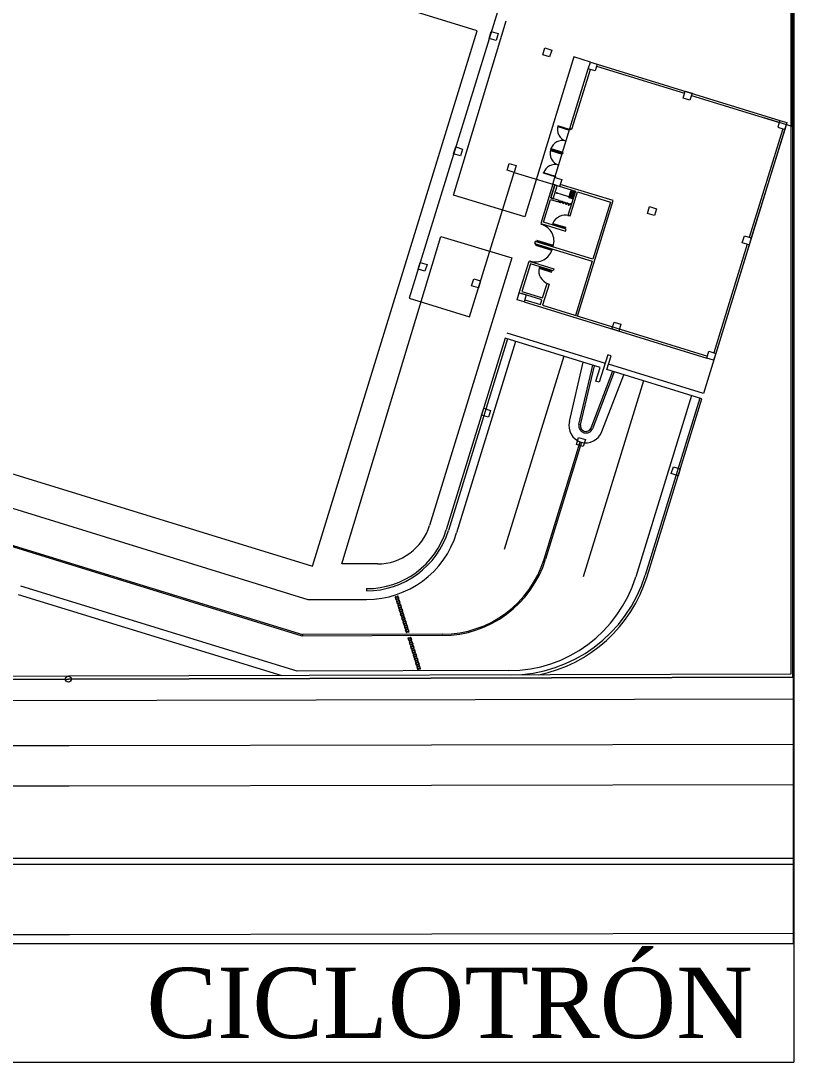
# Model space of a CAD drawing. Header units: metres. Extents: x -22 to 564, y 0 to 143.
# Drawn here: x 63.727 to 67.035, y 47.662 to 52.114 of the extents above; entities that cross this region are included whole.
import ezdxf

# ---------------------------------------------------------------- set-up
doc = ezdxf.new("R2010")
doc.units = ezdxf.units.M
doc.layers.add('XREF PIE 1.100$0$G-ANNO-TTLB', color=7, linetype='Continuous', lineweight=9)
doc.layers.add('XREF PIE 1.100$0$G-IMPT', color=7, linetype='Continuous', lineweight=9)
doc.styles.add('XREF PIE 1.100$0$Times New Roman', font='times.ttf', dxfattribs={"height": 0.003})

# ---------------------------------------------------------------- blocks, each defined once
blk = doc.blocks.new('*U20')
at = {"layer": 'XREF PIE 1.100$0$G-ANNO-TTLB', "insert": (-0.02767974559944175, 0.004036881429226202), "char_height": 0.003, "width": 0.03142615, "attachment_point": 1, "style": 'XREF PIE 1.100$0$Times New Roman'}
blk.add_mtext('CICLOTRÓN', dxfattribs=at)
blk = doc.blocks.new('XREF PIE 1.100$0$ZUM-TB-XX-PP_PIE DE PLANO - CDL_CONJUNTO_dwg-1452923-PLANTA BAJA GENERAL')
at = {"layer": 'XREF PIE 1.100$0$G-IMPT'}
for p, q in [((0.1113768226124062, 0.03766477445384399), (0.1114649516771843, 0.03763762594875465)), ((0.111584685017695, 0.03750424935600249), (0.1153448583008424, 0.03634591323054813)), ((0.1156386218385902, 0.03625541822076085), (0.11939879512176, 0.03509708209530649)), ((0.1195410830912426, 0.03482810111178689), (0.1181112623245363, 0.03018663847549199)), ((0.1104022711737862, 0.03191814414333132), (0.1098604672356804, 0.03208504891420016)), ((0.1099758532045583, 0.03176001444768727), (0.1105046752637311, 0.03159729065463673)), ((0.1180207673147266, 0.02989287493775316), (0.1165909461598433, 0.02525141104138478)), ((0.1181088963760492, 0.02986572643480535), (0.1166790752211658, 0.02522426253844591)), ((0.1086753896786545, 0.02908897643442622), (0.1086710741600517, 0.02909028284959223)), ((0.1077684676561014, 0.0258469760860495), (0.1052452656561807, 0.01765619576006184)), ((0.1077511308764083, 0.02610392942731363), (0.1119519494657238, 0.02480985078526879)), ((0.1081209839013916, 0.02573838207428508), (0.1055977819014625, 0.0175476017482919)), ((0.1101773286656036, 0.02510491700562202), (0.1076304011902071, 0.0168371193985545)), ((0.1104222827403909, 0.02230916844986927), (0.1110113241654554, 0.0248480014213398)), ((0.1108239462172617, 0.02218543441734319), (0.1114225652277074, 0.02472131699941945)), ((0.1108877948064203, 0.02216576560548605), (0.1114977660487297, 0.02469815109160613)), ((0.1135849857034474, 0.02405517489185158), (0.111002363263712, 0.01567150482917519)), ((0.1122645486762826, 0.02446194069620472), (0.1113437900618453, 0.02202529378001996)), ((0.1123397495421248, 0.02443877477457924), (0.111407638930346, 0.02200562555421709)), ((0.1118093018055262, 0.02188189170706492), (0.1127509900042871, 0.0243120905375213)), ((0.115641330467655, 0.02342170982319747), (0.1132544574315515, 0.01567347852605339)), ((0.1159938467129451, 0.02331311581142412), (0.1136638401465458, 0.01574948359166604)), ((0.1017459730119991, 0.0151674065401964), (0.1017459730119991, 0.01507519068235357)), ((0.08685169582390681, 0.01492126513649432), (0.098126061422636, 0.01144815246365787)), ((0.1050040717156054, 0.01322039816680725), (0.09900788014123019, 0.01320284372899602)), ((0.120013311841629, 0.01044134660127897), (0.08233342312498464, 0.01036612258228974))]:
    blk.add_line(p, q, dxfattribs=at)
at = {"layer": 'XREF PIE 1.100$0$G-IMPT', "flags": 128}
for points in [[(0, 0), (0.12, 0), (0.12, 0.0748782895601067), (1.589012453451222e-05, 0.0748782895601067), (1.589012453451222e-05, 0)], [(1.123025334831551e-05, 0.07013983371538624), (1.123025334831551e-05, 0.07487828956045811), (0.0005003045089335135, 0.0110852656233211), (1.589012453517835e-05, 0.07487828956080356), (0.08986497717567743, 0.07487828956080356), (0.1143888126715636, 0.07487828956080356), (0.1200158901245345, 0.07487828956080356), (0.1143888126715664, 0.07487828956080356), (0.08986497717570026, 0.07492244199292449), (1.589012453517835e-05, 0.07492244199292449), (0.0005003042733007224, 0.01108529665638929), (0.007789688871673445, 0.01108529665638929), (0.08899366349407059, 0.01129846141424695), (0.1199814860477227, 0.01138918129519254), (0.1199814860477227, 0.07487828956010142), (0.1199814860477227, 0.01138918129519254), (0.08899366349407059, 0.01129846141424696), (0.08248167360918901, 0.01128083347313906), (0.08282589246007119, 0.01239823142711188), (0.0821208599746766, 0.0126154194675053), (0.08215705798140883, 0.01273292488173767), (0.08172217873752048, 0.01132122655057348)], [(0.1198929356060082, 0.07487835618785564), (0.1198929356060082, 0.01151177659168784), (0.08899333065765239, 0.01142141550033288), (0.08264834571954267, 0.01140423964121812), (0.08297959588103496, 0.01247953883461228), (0.08215705798140116, 0.01273292488171439)], [(0.1085230943207709, 0.04367343225027624), (0.1035686657919195, 0.02759044162256359), (0.1061537849152221, 0.02679408550747845), (0.1080541805475856, 0.03296312110762313), (0.1097072592054704, 0.03245388374436475), (0.109191437045641, 0.03077942961900631), (0.1102490585846952, 0.03045362515042079), (0.1102762070886007, 0.03054175421215838), (0.1093067509308507, 0.03084039898932999), (0.1096053856169823, 0.03180982238005033), (0.1099577691981389, 0.03170125712046999), (0.1099758533552906, 0.03176001440126967), (0.1096234846194334, 0.03186857508745804), (0.109795424743697, 0.03242672397646908), (0.1096234854284171, 0.03186857286233391), (0.1097239311408899, 0.03183763260174772), (0.1098958704561518, 0.03239578371586502), (0.1097954245929557, 0.03242672402290458), (0.1097954251427953, 0.03242672580775978), (0.110676388438891, 0.03215532653355505), (0.1103599820657291, 0.03112706467549433), (0.1104481476093376, 0.03109990493322312), (0.1107648807451885, 0.03212807925293108), (0.1121749457264827, 0.03169370320516654), (0.1114238365387418, 0.02925546391194263), (0.1089561500199233, 0.03001564442016377), (0.1089290015165039, 0.0299275153597565), (0.1113966880354129, 0.02916733485075005), (0.1106817780425147, 0.02684660483671868)], [(0.108504995316562, 0.04361467953857611), (0.1087987588543053, 0.04352418452877092), (0.1087082638445046, 0.04323042099102315), (0.1084145003067524, 0.04332091600082834), (0.1085049953167946, 0.0436146795385043), (0.1199510315917661, 0.0400886830426606), (0.1199510315917661, 0.03492852520729683), (0.1187443481617474, 0.03529868553053534)], [(0.1113180699828906, 0.03768287342712574), (0.1106130374923049, 0.03790006145066672), (0.1085079728706072, 0.03106663238362082), (0.1054565943438136, 0.03199036080460868), (0.1077127614824877, 0.03944322227708075)], [(0.1097977542062896, 0.03274764725311001), (0.1098068037072692, 0.03277702360688568), (0.1098361800610448, 0.03276797410590605), (0.1098271305600653, 0.03273859775213038), (0.1097977542062896, 0.03274764725311001), (0.1100915177440329, 0.03265715224330483), (0.1100010227342322, 0.03236338870555704), (0.1097072591964799, 0.03245388371536223), (0.1097977542059274, 0.03274764725322156), (0.1104402687774795, 0.03483336837062653), (0.1112275749730809, 0.03738910988937796), (0.1113180699828906, 0.03768287342712574), (0.1116118335206338, 0.03759237841732057), (0.1115213385108331, 0.0372986148795728), (0.1112275749730809, 0.03738910988937796)], [(0.1116118335206338, 0.03759237841732952), (0.1194259436247033, 0.03518521115663348), (0.1193354486148219, 0.03489144761865318), (0.1196292121525741, 0.034800952608848)], [(0.1104402687752481, 0.03483336837131758), (0.1104312192742774, 0.03480399201754189), (0.1104605956280621, 0.0347949425165712), (0.1104696451290238, 0.03482431887035584), (0.1104402687758115, 0.03483336837114705), (0.1105283978372504, 0.03480621986819017), (0.1113157040344079, 0.0373619613864391)], [(0.1194259436246315, 0.03518521115640097), (0.1197197071366262, 0.03509471606298379), (0.1161527680559061, 0.02351577214680156), (0.1120988312349437, 0.02476460328192697)], [(0.1197197071623748, 0.03509471614659579), (0.1196292121525651, 0.03480095260884801), (0.1181993913858499, 0.03015948997255313)], [(0.1098757320503488, 0.03204689558230844), (0.1098637194378415, 0.03207890033941078), (0.1098943735443621, 0.03210741101833312), (0.1098731563785809, 0.03204897556621249)], [(0.1107699071038133, 0.02681945633378358), (0.1122902232904339, 0.03175468376113307), (0.1100281712371711, 0.03245151776687512)], [(0.1100178197793186, 0.03171813898602023), (0.1100029678781436, 0.03172271411740279), (0.1100101047191948, 0.03171408280106339), (0.1100011579978251, 0.03171683884052454)], [(0.1104808979953103, 0.03157227123555258), (0.1104867732703548, 0.03157046135579904), (0.1104808990055235, 0.03157227451818989)], [(0.1022085732358235, 0.01622414280434457), (0.1006842205478655, 0.01622414280434457), (0.1049222221646955, 0.03022515389354179), (0.1079649963613615, 0.02930403021798712), (0.1044434735142212, 0.01787251579516283)], [(0.1082774380415027, 0.02781241981902972), (0.108571201579246, 0.02772192480922454), (0.1084807065694454, 0.02742816127147676), (0.1081869430316931, 0.02751865628128194), (0.1082774380415027, 0.02781241981902972), (0.108571201579246, 0.02772192480922454), (0.1084807065694454, 0.02742816127147676), (0.1081869430316931, 0.02751865628128194), (0.1082774380414938, 0.02781241981902973), (0.1086937003914985, 0.02916373450538205), (0.109751336023866, 0.02883792569587227), (0.1097241875207071, 0.0287497966339047), (0.1087547313622143, 0.02904844140866486), (0.1083927519181812, 0.02787338919123018), (0.1092738209922612, 0.02760197240781858), (0.1094638599190398, 0.02821887389977122), (0.109552246999238, 0.0281916459130655), (0.1092717130613646, 0.02728098088379502), (0.116321965176382, 0.02510912307188417)], [(0.1085078550723842, 0.02751629033280378), (0.1091832613667068, 0.02730822877520165), (0.1092466724893194, 0.0275138433464951), (0.1083656034152395, 0.0277852601299067)], [(0.1084807065694409, 0.02742816127147677), (0.1162948166734386, 0.02502099401055715), (0.1163853116832437, 0.02531475754830493), (0.116679075220987, 0.02522426253849976), (0.1165885802111864, 0.02493049900075198), (0.1162948166734341, 0.02502099401055716), (0.1163853116832437, 0.02531475754830493), (0.116679075220987, 0.02522426253849976), (0.1165885802111864, 0.02493049900075198), (0.1162948166734341, 0.02502099401055716)], [(0.1137424914632608, 0.01569156857697624), (0.1160819757740612, 0.02328596730779659), (0.1120280389533097, 0.02453479844361064), (0.1122090289729652, 0.02512232551949084), (0.1120621472045433, 0.02516757302463006), (0.1117001671645167, 0.0239925188728167), (0.1115532853960142, 0.0240377663779381), (0.1117342754153195, 0.02462529345255724), (0.1076803385947744, 0.02587412458899731), (0.1051571365948578, 0.01768334426300641)], [(0.1093384535530253, 0.01643037036352438), (0.1108833166078201, 0.02144528147687514), (0.1109420693152997, 0.02142718247470125), (0.1094038672376215, 0.01643389412464425)], [(0.0856152359477214, 0.01890453933799532), (0.09923539505721227, 0.01470879574648332), (0.1017455195794539, 0.01470879574648332)], [(0.104981626308902, 0.01315885492393749), (0.09899871353720174, 0.01314133936112097), (0.08610170407929348, 0.0171143138578101), (0.08611980308190559, 0.01717306656516399), (0.09900788014123019, 0.01320284372899602), (0.09899871353720174, 0.01314133936112097)], [(0.1078364801286359, 0.01166101326022287), (0.09877412711812683, 0.01163448233465568), (0.08696028983959743, 0.01527378138057291)], [(0.1200170758939569, 0.008504816308274826), (0.08902916549521507, 0.008444584812464791), (0.0855878449328041, 0.008444584812464791)], [(0.1200204217182459, 0.0067834560478257), (0.08903251131950404, 0.006723224552015669), (0.08558615211180533, 0.006723224552015669)], [(0.1200266357473311, 0.003632752042879678), (0.0005161654879325683, 0.003632752042879678), (0.0005161654879325683, 0.003384889608966459), (0.1200265752896585, 0.003384889608966459), (0.1200265752896585, 0.003632752042879678)], [(0.1200327893187437, 0.0004205707993681817), (0.08904487892000183, 0.0003603393035581497), (0.007818911186644963, 0.0003603393035581497), (0.0005101112696530852, 0.0002341852974081892)]]:
    blk.add_lwpolyline(points, dxfattribs=at)
for points in [[(0.02684305220361375, 0.06354491451137292), (0.0197934913460166, 0.04066072904932546), (0.09942691331867809, 0.01612934883355279), (0.1064764741763174, 0.03901353429573703)], [(0.1069893768984914, 0.03869470204113785), (0.1070798719083011, 0.03898846557888562), (0.1073736354460444, 0.03889797056908044), (0.1072831404362437, 0.03860420703133265)], [(0.1092807327773836, 0.037988842262387), (0.1093712277871932, 0.03828260580013478), (0.1096649913249366, 0.03819211079032959), (0.1095744963151359, 0.03789834725258182)], [(0.1152815117939447, 0.03614027875402901), (0.1153720068037544, 0.03643404229177678), (0.1156657703414976, 0.0363435472819716), (0.115575275331697, 0.03604978374422383)], [(0.1099318212600191, 0.03495783353390036), (0.1099227717590574, 0.0349284571801157), (0.1104221697733157, 0.03477461566375725), (0.1104312192742774, 0.03480399201754189)], [(0.1054690614232868, 0.03375947721944391), (0.1055595564330965, 0.0340532407571917), (0.1058533199708397, 0.03396274574738651), (0.105762824961039, 0.03366898220963873)], [(0.1096150887264168, 0.03392966115189425), (0.1096060392254282, 0.03390028479811858), (0.1101054372395968, 0.033746443281465), (0.1101144867405853, 0.03377581963524066)], [(0.1096241382272933, 0.03395903750536586), (0.109633187728246, 0.0339884138591505), (0.1101325857424953, 0.03383457234278312), (0.1101235362415515, 0.03380519598899846)], [(0.1101529125953317, 0.03379614648802778), (0.110123536241556, 0.03380519598900739), (0.1101144867405853, 0.03377581963524066), (0.110143863094361, 0.03376677013426104)], [(0.1077604170098334, 0.03305361611742832), (0.107850912019643, 0.03334737965517609), (0.1081446755573863, 0.03325688464537091), (0.1080541805475856, 0.03296312110762313)], [(0.1093074056931006, 0.03293086512353927), (0.1093164551940802, 0.03296024147731493), (0.1098158532082488, 0.03280639996066135), (0.1098068037072692, 0.03277702360688568)], [(0.1104252487633907, 0.03188420033294184), (0.1103958723931695, 0.0318932497805331), (0.1104773174214909, 0.0321576371125241), (0.1105066937917122, 0.03214858766493283), (0.1105021690679165, 0.03213389947982222), (0.1105215574722625, 0.03212792684441197), (0.1105125080246713, 0.03209855047419075), (0.1104931196203252, 0.03210452310960098), (0.1104388229347776, 0.03192826488827367), (0.1104582113391236, 0.03192229225286344), (0.1105260821960581, 0.03214261502952261), (0.1105554585662794, 0.03213356558193133), (0.1105509338424837, 0.03211887739682071), (0.1105709097742342, 0.03211272377245863), (0.1105618603266429, 0.03208334740223739), (0.1105418843948924, 0.03208950102659947), (0.1104875877093448, 0.03191324280527217), (0.1105075636410952, 0.03190708918091012), (0.1105754344980298, 0.03212741195756924), (0.110604810868251, 0.03211836250997799), (0.1106002861444554, 0.03210367432486736), (0.1106196745488015, 0.03209770168945712), (0.1106106251012102, 0.0320683253192359), (0.1105912366968641, 0.03207429795464614), (0.1105369400113165, 0.03189803973331883), (0.1105563284156625, 0.03189206709790859), (0.110624199272597, 0.03211238987456774), (0.1106535756428182, 0.03210334042697648), (0.1105721306144968, 0.03183895309498544), (0.1105427542442756, 0.03184800254257672), (0.1105472789680712, 0.03186269072768735), (0.1105278905637252, 0.03186866336309759), (0.1105233658399295, 0.03185397517798697), (0.1104939894697084, 0.03186302462557825), (0.110498514193504, 0.03187771281068887), (0.1104785382617535, 0.03188386643505094), (0.1104740135379579, 0.03186917824994032), (0.1104446371677367, 0.0318782276975316), (0.1104491618915323, 0.03189291588264222), (0.1104297734871863, 0.03189888851805245)], [(0.1105066937917122, 0.03214858766493283), (0.110477317421491, 0.0321576371125241), (0.1103958723931695, 0.0318932497805331), (0.1104252487633907, 0.03188420033294184)], [(0.1105554585662794, 0.03213356558193133), (0.1105260821960582, 0.03214261502952259), (0.1104446371677367, 0.0318782276975316), (0.1104740135379579, 0.03186917824994032)], [(0.1105125080246713, 0.03209855047419075), (0.1105215574722625, 0.03212792684441197), (0.1105021690679165, 0.03213389947982222), (0.1104931196203252, 0.03210452310960098)], [(0.110604810868251, 0.03211836250997799), (0.1105754344980299, 0.03212741195756924), (0.1104939894697084, 0.03186302462557825), (0.1105233658399296, 0.03185397517798697)], [(0.1105618603266429, 0.03208334740223742), (0.1105709097742342, 0.03211272377245863), (0.1105509338424837, 0.03211887739682071), (0.1105418843948924, 0.03208950102659947)], [(0.1106535756428182, 0.03210334042697648), (0.110624199272597, 0.03211238987456774), (0.1105427542442756, 0.03184800254257672), (0.1105721306144968, 0.03183895309498544)], [(0.1106106251012102, 0.0320683253192359), (0.1106196745488015, 0.03209770168945712), (0.1106002861444554, 0.03210367432486736), (0.1105912366968641, 0.03207429795464614)], [(0.109967716216874, 0.03173357339931344), (0.1099659063365555, 0.03172769812243519), (0.1099952827209468, 0.03171864872084297), (0.1099970926012653, 0.03172452399772124)], [(0.1100111123395765, 0.03174915286335492), (0.1100052370626983, 0.03175096274367338), (0.1099871382595138, 0.03169220997489083), (0.1099930135363921, 0.03169040009457236)], [(0.1104582113391236, 0.03192229225286344), (0.1104491618915323, 0.03189291588264222), (0.1104297734871863, 0.03189888851805245), (0.1104388229347776, 0.03192826488827367)], [(0.1105069761136908, 0.03190727016986192), (0.1104979266660996, 0.03187789379964071), (0.1104785382617535, 0.03188386643505094), (0.1104875877093448, 0.03191324280527217)], [(0.1105563284156625, 0.03189206709790859), (0.1105472789680712, 0.03186269072768735), (0.1105278905637252, 0.03186866336309759), (0.1105369400113165, 0.03189803973331883)], [(0.1137611960173438, 0.03120505258001327), (0.1138516910271534, 0.03149881611776104), (0.1141454545648967, 0.03140832110795586), (0.1140549595550959, 0.03111455757020808)], [(0.1092501897531248, 0.0307613306165551), (0.1092411402519126, 0.03073195426285123), (0.1092117638982087, 0.03074100376406338), (0.109220813399421, 0.03077038011776725)], [(0.1102411735194207, 0.03058470947194442), (0.1097003805662596, 0.03075130286691566), (0.1097096357548692, 0.03078134691986905), (0.1102504287080302, 0.03061475352489781)], [(0.1089787047235067, 0.0298800400039258), (0.1089877542245164, 0.02990941635769204), (0.1089583778707501, 0.0299184658587017), (0.1089493283697404, 0.02988908950493546)], [(0.1096837380245452, 0.02966284687020508), (0.10897870553567, 0.02988003489927883), (0.1089692447585502, 0.02984932346797955), (0.1096742772474253, 0.02963213543888791)], [(0.1097289868972585, 0.02980973307692979), (0.1097384476741633, 0.02984044450831322), (0.1090334151837881, 0.03005763253253537), (0.109023952228907, 0.03002692177210038), (0.1090149027276948, 0.0299975454183965), (0.108985526373991, 0.03000659491960866), (0.1089945758752031, 0.03003597127331254), (0.109023952228907, 0.03002692177210038)], [(0.1178151328382209, 0.02995622144463744), (0.1179056278480306, 0.03024998498238523), (0.1181993913857739, 0.03015948997258005), (0.1181088963759731, 0.02986572643483227)], [(0.1039487452585, 0.02882424978536362), (0.1040392402683096, 0.02911801332311141), (0.1043330038060529, 0.02902751831330623), (0.1042425087962522, 0.02873375477555844)], [(0.1087524671921883, 0.02914563116165842), (0.108761516693198, 0.02917500751542465), (0.1087321403394317, 0.02918405701643434), (0.1087230908384221, 0.0291546806626681)], [(0.1096710555439975, 0.02873400111670166), (0.1091302625894919, 0.02890059450730812), (0.1091210074011249, 0.02887055045428003), (0.1096618003556305, 0.02870395706367358)], [(0.1062401008450466, 0.02811838868334803), (0.1063305958548562, 0.0284121522210958), (0.1066243593925995, 0.02832165721129063), (0.1065338643827988, 0.02802789367354284)], [(0.1122408798525569, 0.02626982514593297), (0.1123313748623666, 0.02656358868368075), (0.1126251384001099, 0.02647309367387558), (0.1125346433903091, 0.0261793301361278)], [(0.1066666268669152, 0.02258342884716587), (0.1067571218767248, 0.02287719238491364), (0.1070508854144681, 0.02278669737510846), (0.1069603904046674, 0.02249293383736069)], [(0.110720563687779, 0.0213345977118169), (0.1108110586975887, 0.02162836124956467), (0.1111048222353319, 0.0215378662397595), (0.1110143272255312, 0.02124410270201172)], [(0.1147745005086562, 0.02008576657644109), (0.1148649955184658, 0.02037953011418886), (0.1151587590562092, 0.02028903510438368), (0.1150682640464084, 0.0199952715666359)]]:
    blk.add_lwpolyline(points, close=True, dxfattribs=at)
at = {"layer": 'XREF PIE 1.100$0$G-IMPT'}
for centre, radius in [((0.1030510301503588, 0.01476505912985038), 4.918181463149651e-05), ((0.1031052320155654, 0.01459014226167398), 4.918181463151039e-05), ((0.1031594338807743, 0.01441522539349836), 4.918181463152427e-05), ((0.1032136357459832, 0.0142403085253228), 4.918181463151039e-05), ((0.1032678376111942, 0.01406539165714801), 4.918181463152427e-05), ((0.1033220394764031, 0.01389047478897241), 4.918181463152427e-05), ((0.1033762413416121, 0.01371555792079686), 4.918181463152427e-05), ((0.1034301380567263, 0.0135417809460969), 4.918181463151039e-05), ((0.1034840347718412, 0.01336800397139725), 4.918181463152427e-05), ((0.1035969657230482, 0.01300799975263996), 4.918181463152427e-05), ((0.1036511675882548, 0.01283308288446357), 4.918181463151039e-05), ((0.1037053694534636, 0.01265816601628795), 4.918181463149651e-05), ((0.1037595713186726, 0.01248324914811239), 4.918181463151039e-05), ((0.1038137731838837, 0.0123083322799376), 4.918181463152427e-05), ((0.1038679750490926, 0.01213341541176201), 4.918181463151039e-05), ((0.1039221769143014, 0.01195849854358644), 4.918181463152427e-05), ((0.1039760736294156, 0.01178472156888648), 4.918181463152427e-05), ((0.08899366349407059, 0.01129846141424695), 0.0001290963557981639)]:
    blk.add_circle(centre, radius, dxfattribs=at)
for centre, radius, start, end in [((0.1104312192742819, 0.03480399201752846), 0.0005225567804642711, 162.8783459512704, 252.8783459508248), ((0.1101235362415516, 0.0338051959890074), 0.0005225567804560632, 72.87834595341546, 162.8783459531256), ((0.1101144867405853, 0.03377581963523171), 0.0005225567804598066, 162.8783459183068, 252.8783459180355), ((0.1098068037072737, 0.03277702360689014), 0.0005225567804601473, 72.87834592065063, 162.8783459197052), ((0.1100431898761321, 0.03170710731673455), 3.381249755917722e-05, 168.0944483350197, 342.8785397649653), ((0.1100431898761321, 0.03170710731673457), 2.766477073023373e-05, 156.499169556167, 342.8785397649544), ((0.1101019426449147, 0.03168900851355013), 3.381249755919264e-05, 342.8785397649542, 162.8785397649588), ((0.1101019426449147, 0.03168900851355013), 2.766477073024825e-05, 342.8785397649428, 162.8785397649484), ((0.1101606954136972, 0.0316709097103657), 3.381249755918855e-05, 162.8785397649564, 342.8785397649492), ((0.1101606954136972, 0.0316709097103657), 2.766477073021356e-05, 162.8785397649512, 342.8785397649646), ((0.1102194481824798, 0.03165281090718127), 3.381249755918855e-05, 342.8785397649695, 162.8785397649586), ((0.1102194481824798, 0.03165281090718127), 2.766477073021356e-05, 342.8785397649672, 162.8785397649539), ((0.1102782009512623, 0.03163471210399683), 3.381249755918855e-05, 162.8785397649596, 342.8785397649592), ((0.1102782009512623, 0.03163471210399683), 2.766477073021356e-05, 162.8785397649512, 342.8785397649646), ((0.1103369537200449, 0.03161661330081241), 3.381249755918855e-05, 342.8785397649561, 162.8785397649607), ((0.1103369537200449, 0.03161661330081241), 2.766477073022682e-05, 342.8785397649516, 162.8785397649572), ((0.1104544648137829, 0.03158043374894876), 3.381249755915813e-05, 342.8465301939291, 162.9105493353893), ((0.11045445925761, 0.03158041569444357), 3.381249755916203e-05, 342.8785397649485, 162.8785397649601), ((0.1103957064888275, 0.031598514497628), 3.381249755914877e-05, 162.8785397649657, 342.8785397649541), ((0.1103957064888275, 0.031598514497628), 3.381249755914877e-05, 162.8785397649657, 342.8785397649541), ((0.1103957064888275, 0.031598514497628), 2.766477073021356e-05, 162.8785397649676, 342.8785397649535), ((0.1103957064888275, 0.031598514497628), 2.766477073021356e-05, 162.8785397649676, 342.8785397649535), ((0.1104544638035697, 0.03158043046631145), 2.766477073021647e-05, 342.8465301939175, 162.9105493353961), ((0.11045445925761, 0.03158041569444357), 2.766477073021356e-05, 342.8785397649509, 162.878539764965), ((0.1104838361379392, 0.03157136793699445), 7.812809030582191e-06, 102.9028826346479, 56.22631996551751), ((0.1090239544068872, 0.03002692110116558), 0.0007377272194725133, 342.8783458601874, 72.87834586074976), ((0.1102459287911448, 0.03055209328089991), 0.0005832387604903196, 74.26822303922262, 156.8543430529704), ((0.1089787055356655, 0.02988003489928331), 0.0007377272194725391, 252.8783454657118, 342.8783454667745), ((0.1096933399197354, 0.02875828763817749), 0.0005832387604903195, 168.9023482740497, 251.4884682875889), ((0.1111261145312015, 0.02212903696209401), 0.0007249327661478324, 165.6504893566418, 340.106196401102), ((0.1111261145312015, 0.02212903696209401), 0.0003073863414469756, 169.42781356456, 336.3288721928926), ((0.1111261145312015, 0.02212903696209401), 0.0002411333333781426, 169.4278135645596, 336.3288721928925), ((0.1022108706273863, 0.01856027786970325), 0.002336136195003693, 269.943654457333, 342.878345916298), ((0.101749479557016, 0.01873308637678631), 0.004026761072955404, 269.9436544573329, 342.878345916298), ((0.101749479557016, 0.01873308637678631), 0.003657897463219048, 269.9436544573331, 342.8783459162979), ((0.101749479557016, 0.01873308637678631), 0.003565681560784937, 269.9436544573329, 342.878345916298), ((0.1049680378226964, 0.0178003687890177), 0.004641533755849385, 270.1677385238764, 342.8783457067657), ((0.1049907531993245, 0.01776969652463421), 0.004549317853415282, 270.1677385238764, 342.8783457067657), ((0.1078198319832848, 0.01734763620750657), 0.005686647316769106, 270.1677385238763, 342.8783459172174), ((0.1078766984529856, 0.01753223528488752), 0.006055510926505463, 270.1677385238766, 342.8783459172174), ((0.1078672207083806, 0.01750146877315077), 0.006147726828939583, 281.6460794248031, 342.878345916298), ((0.1030198533349188, 0.01466969875205258), 0.0001464877073043588, 95.28158448792367, 109.8062377411442), ((0.1031118738684174, 0.01484483154016591), 0.0001464877073043575, 194.7559329906963, 209.2805862446948), ((0.1029156661034944, 0.01472294694101145), 8.489692701832188e-05, 358.2795235941248, 36.2826471389826), ((0.1031463905281561, 0.01473388231440998), 0.0001464877073038307, 185.28158448781, 199.8062377420284), ((0.10300891796152, 0.01490042317671476), 8.489692701833801e-05, 268.2795235934435, 306.2826471394279), ((0.1029712577400434, 0.014825902847909), 0.0001464877073043379, 284.7559329910277, 299.2805862439151), ((0.1030931423391978, 0.01462969508298607), 8.489692701833801e-05, 88.27952359344393, 126.2826471394282), ((0.1031308025606744, 0.01470421541179183), 0.0001464877073043612, 104.7559329910206, 119.2805862439163), ((0.1029556697725613, 0.01479623594529127), 0.0001464877073038614, 5.281584487646233, 19.80623774187089), ((0.103082206965799, 0.01486041950764829), 0.0001464877073043739, 275.2815844879282, 289.8062377411471), ((0.1031863941972231, 0.01480717131868949), 8.489692701832783e-05, 178.2795235942884, 216.282647139114), ((0.1029901864323003, 0.01468528671953487), 0.0001464877073043745, 14.75593299069742, 29.2805862446958), ((0.1030740552001255, 0.01449478188387619), 0.0001464877073043739, 95.28158448792851, 109.8062377411471), ((0.103166075733624, 0.01466991467198952), 0.0001464877073043575, 194.7559329906963, 209.2805862446953), ((0.1029698679687011, 0.01454803007283506), 8.489692701832188e-05, 358.2795235941248, 36.2826471389826), ((0.1032005923933628, 0.01455896544623359), 0.0001464877073038307, 185.28158448781, 199.8062377420284), ((0.1030631198267267, 0.01472550630853838), 8.489692701832415e-05, 268.2795235934433, 306.2826471394178), ((0.1030254596052501, 0.01465098597973261), 0.0001464877073043513, 284.7559329910265, 299.2805862439129), ((0.1031282570653342, 0.01431986501570057), 0.0001464877073043588, 95.28158448792367, 109.8062377411441), ((0.1032202775988328, 0.01449499780381389), 0.0001464877073043745, 194.7559329906964, 209.2805862446955), ((0.1030240698339098, 0.01437311320465943), 8.489692701834962e-05, 358.2795235941264, 36.28264713899163), ((0.1031473442044044, 0.01445477821480967), 8.489692701835189e-05, 88.2795235934442, 126.2826471394239), ((0.1032547942585716, 0.01438404857805796), 0.0001464877073038156, 185.2815844878092, 199.806237742028), ((0.103185004425881, 0.01452929854361543), 0.0001464877073043782, 104.7559329910243, 119.2805862439135), ((0.1031173216919355, 0.01455058944036275), 8.489692701832415e-05, 268.2795235934433, 306.2826471394172), ((0.1030796614704589, 0.01447606911155699), 0.0001464877073043379, 284.7559329910277, 299.2805862439103), ((0.1031824589305432, 0.01414494814752501), 0.0001464877073043588, 95.28158448792367, 109.8062377411442), ((0.1032744794640417, 0.01432008093563833), 0.0001464877073043575, 194.7559329906963, 209.2805862446948), ((0.1030782716991188, 0.01419819633648388), 8.489692701833576e-05, 358.2795235941248, 36.28264713898612), ((0.1030098716377679, 0.01462131907711488), 0.0001464877073038602, 5.281584487646187, 19.80623774187073), ((0.1031364088310057, 0.01468550263947191), 0.0001464877073043726, 275.2815844879228, 289.8062377411422), ((0.1032015460696132, 0.01427986134663405), 8.489692701835189e-05, 88.2795235934442, 126.2826471394239), ((0.1032405960624297, 0.0146322544505131), 8.489692701832783e-05, 178.2795235942884, 216.282647139114), ((0.1032392062910898, 0.0143543816754398), 0.0001464877073043612, 104.7559329910206, 119.2805862439162), ((0.1031715235571444, 0.01437567257218719), 8.489692701833801e-05, 268.2795235934435, 306.2826471394286), ((0.1030443882975069, 0.01451036985135848), 0.0001464877073043441, 14.75593299069749, 29.28058624469575), ((0.1030640735029767, 0.01444640220893925), 0.0001464877073038602, 5.281584487646187, 19.80623774187009), ((0.1031906106962144, 0.01451058577129627), 0.0001464877073043726, 275.2815844879228, 289.8062377411422), ((0.1032947979276385, 0.01445733758233748), 8.489692701832783e-05, 178.2795235942884, 216.2826471391145), ((0.1032934081562988, 0.01417946480726424), 0.0001464877073043612, 104.7559329910206, 119.2805862439118), ((0.1030985901627157, 0.01433545298318285), 0.0001464877073043745, 14.75593299069788, 29.28058624469339), ((0.1031182753681856, 0.01427148534076369), 0.0001464877073038602, 5.28158448764558, 19.80623774187033), ((0.1033489997928474, 0.01428242071416192), 8.489692701832783e-05, 178.2795235942884, 216.2826471391145), ((0.1033089961237804, 0.01420913170988241), 0.0001464877073038307, 185.2815844878093, 199.8062377420277), ((0.1031338633356678, 0.01430115224338143), 0.0001464877073043513, 284.7559329910264, 299.2805862439129), ((0.1032366607957543, 0.01397003127935022), 0.0001464877073043601, 95.28158448792902, 109.8062377411492), ((0.1033286813292528, 0.01414516406746353), 0.000146487707304378, 194.7559329906967, 209.2805862446961), ((0.1031324735643299, 0.01402327946830908), 8.489692701832188e-05, 358.2795235941248, 36.28264713898167), ((0.1032557479348222, 0.01410494447845848), 8.489692701833759e-05, 88.27952359345326, 126.2826471394283), ((0.1033631979889916, 0.01403421484170762), 0.0001464877073038445, 185.2815844878093, 199.8062377420274), ((0.1032257254223555, 0.0142007557040124), 8.489692701832415e-05, 268.2795235934433, 306.2826471394171), ((0.103188065200879, 0.01412623537520663), 0.0001464877073043478, 284.7559329910216, 299.2805862439087), ((0.1032908626609631, 0.01379511441117463), 0.0001464877073043588, 95.28158448792367, 109.8062377411441), ((0.1033828831944617, 0.01397024719928795), 0.0001464877073043745, 194.7559329906964, 209.2805862446928), ((0.1031866754295387, 0.0138483626001335), 8.489692701834962e-05, 358.2795235941252, 36.28264713899162), ((0.1032448125614234, 0.01433566890312072), 0.0001464877073043588, 275.2815844879233, 289.8062377411438), ((0.1033099498000332, 0.0139300276102837), 8.489692701833801e-05, 88.27952359344393, 126.2826471394276), ((0.1034173998542004, 0.01385929797353203), 0.0001464877073038169, 185.2815844878093, 199.80623774203), ((0.1033476100215099, 0.01400454793908946), 0.0001464877073043782, 104.7559329910242, 119.2805862439137), ((0.1032799272875643, 0.01402583883583681), 8.489692701832415e-05, 268.2795235934433, 306.2826471394247), ((0.1032422670660878, 0.01395131850703104), 0.0001464877073043513, 284.7559329910264, 299.2805862439129), ((0.1031527920279247, 0.0141605361150073), 0.0001464877073043575, 14.75593299069724, 29.28058624469565), ((0.1031724772333967, 0.0140965684725889), 0.0001464877073038602, 5.281584487646187, 19.80623774187009), ((0.1032990144266345, 0.01416075203494591), 0.0001464877073043739, 275.2815844879282, 289.8062377411471), ((0.1033641516652421, 0.0137551107421081), 8.489692701833801e-05, 88.27952359344393, 126.28264713942), ((0.1034032016580585, 0.01410750384598712), 8.489692701832783e-05, 178.2795235942884, 216.2826471391145), ((0.1034018118867188, 0.01382963107091387), 0.0001464877073043782, 104.7559329910243, 119.2805862439135), ((0.1032069938931357, 0.01398561924683251), 0.0001464877073043745, 14.75593299069742, 29.2805862446958), ((0.1032266790986056, 0.01392165160441331), 0.0001464877073038614, 5.281584487646233, 19.80623774187025), ((0.1033532162918433, 0.01398583516677033), 0.0001464877073043739, 275.2815844879282, 289.8062377411471), ((0.1034574035232673, 0.01393258697781153), 8.489692701832783e-05, 178.2795235942884, 216.2826471391145), ((0.1032611957583446, 0.01381070237865691), 0.0001464877073043745, 14.75593299069788, 29.28058624469605), ((0.1033450645261721, 0.01362019754299907), 0.0001464877073043726, 95.28158448792315, 109.8062377411422), ((0.1034370850596706, 0.01379533033111239), 0.0001464877073043575, 194.7559329906963, 209.2805862446953), ((0.1032408772947477, 0.01367344573195794), 8.489692701833576e-05, 358.2795235941248, 36.28264713898612), ((0.1034716017194094, 0.01368438110535647), 0.0001464877073038445, 185.2815844878093, 199.8062377420274), ((0.1033341291527733, 0.01385092196766126), 8.489692701832415e-05, 268.2795235934433, 306.2826471394247), ((0.1032964689312968, 0.01377640163885549), 0.0001464877073043478, 284.7559329910216, 299.2805862439087), ((0.1033989612412862, 0.0134464205682991), 0.000146487707304345, 95.28158448792414, 109.8062377411459), ((0.1034909817747848, 0.01362155335641243), 0.0001464877073043575, 194.7559329906963, 209.2805862446948), ((0.1032947740098618, 0.01349966875725797), 8.489692701834962e-05, 358.2795235941252, 36.28264713899162), ((0.103418353530451, 0.01358019387393255), 8.489692701833801e-05, 88.27952359344393, 126.2826471394276), ((0.1035254984345235, 0.01351060413065651), 0.0001464877073038307, 185.28158448781, 199.8062377420302), ((0.1034560137519277, 0.01365471420273831), 0.0001464877073043513, 104.7559329910268, 119.2805862439132), ((0.1033880258678875, 0.01367714499296128), 8.489692701832415e-05, 268.2795235934433, 306.2826471394247), ((0.1033503656464109, 0.01360262466415552), 0.0001464877073043478, 284.7559329910216, 299.2805862439087), ((0.1034528579564012, 0.01327264359359946), 0.000146487707304345, 95.28158448792414, 109.8062377411458), ((0.1035448784898998, 0.01344777638171278), 0.0001464877073043575, 194.7559329906963, 209.2805862446948), ((0.1033486707249768, 0.01332589178255832), 8.489692701833576e-05, 358.2795235941252, 36.28264713899269), ((0.1032808809638145, 0.01374673473623775), 0.0001464877073038614, 5.281584487646233, 19.80623774187025), ((0.1034074181570523, 0.01381091829859477), 0.0001464877073043739, 275.2815844879282, 289.8062377411471), ((0.1034722502455652, 0.01340641689923258), 8.489692701833801e-05, 88.27952359344393, 126.2826471394276), ((0.1035116053884763, 0.01375767010963598), 8.489692701832783e-05, 178.2795235942884, 216.2826471391145), ((0.1035099104670418, 0.01348093722803834), 0.0001464877073043782, 104.7559329910242, 119.2805862439084), ((0.1034419225830024, 0.01350336801826164), 8.489692701832415e-05, 268.2795235934433, 306.2826471394254), ((0.1033153976235535, 0.01363578551048135), 0.0001464877073043575, 14.75593299069756, 29.28058624469562), ((0.1033347776789287, 0.01357295776153779), 0.0001464877073038614, 5.281584487646233, 19.80623774187025), ((0.1034613148721665, 0.01363714132389481), 0.0001464877073043739, 275.2815844879282, 289.806237741147), ((0.1035655021035905, 0.01358389313493601), 8.489692701834213e-05, 178.2795235942884, 216.2826471391192), ((0.1035638071821568, 0.01330716025333869), 0.0001464877073043782, 104.7559329910243, 119.2805862439088), ((0.1033692943386677, 0.0134620085357814), 0.0001464877073043575, 14.75593299069724, 29.28058624469565), ((0.1033886743940437, 0.01339918078683815), 0.0001464877073038614, 5.281584487645626, 19.80623774187049), ((0.1036193988187055, 0.01341011616023637), 8.4896927018356e-05, 178.2795235942876, 216.2826471391237), ((0.1034231910537827, 0.01328823156108174), 0.0001464877073043575, 14.75593299069724, 29.28058624469505), ((0.1035793951496385, 0.01333682715595685), 0.0001464877073038031, 185.2815844878092, 199.8062377420297), ((0.1034042623615259, 0.01342884768945588), 0.0001464877073043344, 284.7559329910228, 299.2805862439109), ((0.1035261469606801, 0.01323263992453294), 8.489692701833801e-05, 88.27952359344393, 126.2826471394282), ((0.1035657889076082, 0.01291263937484217), 0.0001464877073043588, 95.28158448792367, 109.8062377411439), ((0.1036578094411067, 0.01308777216295549), 0.000146487707304378, 194.7559329906967, 209.2805862446961), ((0.1035152115872815, 0.01346336434919517), 0.0001464877073043726, 275.2815844879228, 289.8062377411418), ((0.1034616016761838, 0.01296588756380104), 8.489692701834962e-05, 358.2795235941264, 36.28264713899163), ((0.1036923261008455, 0.01297682293719957), 0.0001464877073038169, 185.2815844878093, 199.8062377420293), ((0.1035548535342094, 0.01314336379950435), 8.489692701832415e-05, 268.2795235934433, 306.2826471394172), ((0.1035171933127329, 0.01306884347069859), 0.0001464877073043513, 284.7559329910264, 299.2805862439129), ((0.1036390779118872, 0.01287263570577566), 8.489692701835189e-05, 88.2795235934442, 126.2826471394237), ((0.1036767381333638, 0.01294715603458142), 0.0001464877073043782, 104.7559329910242, 119.2805862439084), ((0.1035016053452507, 0.01303917656808086), 0.0001464877073038602, 5.28158448764558, 19.80623774187033), ((0.1036281425384884, 0.01310336013043788), 0.0001464877073043588, 275.2815844879233, 289.8062377411438), ((0.1037323297699125, 0.01305011194147908), 8.489692701832783e-05, 178.2795235942884, 216.2826471391145), ((0.1037309399985704, 0.01277223916640502), 0.0001464877073043612, 104.7559329910206, 119.2805862439166), ((0.1035361220049897, 0.01292822734232447), 0.0001464877073043745, 14.75593299069742, 29.2805862446958), ((0.1035558072104572, 0.01286425969990447), 0.000146487707303874, 5.281584487645576, 19.80623774187205), ((0.1036199907728148, 0.01273772250666578), 0.0001464877073043588, 95.28158448792367, 109.8062377411439), ((0.1037120113063134, 0.01291285529477911), 0.0001464877073043575, 194.7559329906963, 209.2805862446948), ((0.1035158035413904, 0.01279097069562465), 8.489692701834962e-05, 358.2795235941252, 36.28264713899123), ((0.1037465279660521, 0.01280190606902318), 0.0001464877073038307, 185.2815844878093, 199.8062377420296), ((0.1036090553994161, 0.01296844693132796), 8.489692701833759e-05, 268.2795235934529, 306.2826471394281), ((0.1035713951779395, 0.0128939266025222), 0.0001464877073043478, 284.7559329910216, 299.2805862439087), ((0.1036741926380236, 0.01256280563849016), 0.0001464877073043739, 95.28158448792851, 109.8062377411471), ((0.1037662131715222, 0.01273793842660348), 0.0001464877073043745, 194.7559329906963, 209.2805862446953), ((0.1035700054065992, 0.01261605382744903), 8.489692701834962e-05, 358.2795235941252, 36.28264713899162), ((0.1036932797770938, 0.01269771883759926), 8.489692701833801e-05, 88.27952359344393, 126.28264713942), ((0.1038007298312609, 0.01262698920084756), 0.0001464877073038169, 185.2815844878093, 199.8062377420281), ((0.1036632572646248, 0.01279353006315234), 8.489692701831027e-05, 268.2795235934431, 306.2826471394223), ((0.1036255970431483, 0.01271900973434657), 0.0001464877073043344, 284.7559329910229, 299.280586243911), ((0.1037283945032326, 0.0123878887703146), 0.0001464877073043601, 95.28158448792902, 109.8062377411492), ((0.1038204150367311, 0.01256302155842792), 0.0001464877073043575, 194.7559329906963, 209.2805862446953), ((0.1036242072718082, 0.01244113695927347), 8.489692701832146e-05, 358.2795235941248, 36.28264713898801), ((0.1036823444036951, 0.01292844326226149), 0.0001464877073043739, 275.2815844879282, 289.8062377411471), ((0.1037474816423026, 0.01252280196942364), 8.489692701832415e-05, 88.27952359344364, 126.282647139425), ((0.1037865316351191, 0.01287519507330269), 8.4896927018356e-05, 178.2795235942876, 216.282647139124), ((0.1037851418637792, 0.0125973222982294), 0.0001464877073043782, 104.7559329910242, 119.2805862439084), ((0.1037174591298338, 0.01261861319497678), 8.489692701832415e-05, 268.2795235934433, 306.2826471394171), ((0.1035903238701963, 0.01275331047414807), 0.0001464877073043575, 14.75593299069724, 29.28058624469565), ((0.1036100090756661, 0.01268934283172884), 0.000146487707303874, 5.281584487646183, 19.80623774187245), ((0.1037365462689039, 0.01275352639408586), 0.0001464877073043588, 275.2815844879233, 289.8062377411437), ((0.1038407335003279, 0.01270027820512707), 8.489692701832783e-05, 178.2795235942884, 216.282647139114), ((0.1038393437289881, 0.01242240543005383), 0.0001464877073043782, 104.7559329910242, 119.2805862439087), ((0.1036445257354051, 0.01257839360597245), 0.0001464877073043441, 14.75593299069732, 29.28058624469281), ((0.103664210940875, 0.01251442596355328), 0.0001464877073038614, 5.281584487646233, 19.80623774187089), ((0.1038949353655368, 0.01252536133695151), 8.489692701834213e-05, 178.2795235942884, 216.2826471391136), ((0.103698727600614, 0.01240347673779689), 0.0001464877073043575, 14.75593299069724, 29.28058624469565), ((0.1038549316964699, 0.012452072332672), 0.0001464877073038169, 185.2815844878093, 199.8062377420281), ((0.1036797989083572, 0.01254409286617102), 0.0001464877073043513, 284.7559329910264, 299.2805862439129), ((0.1037825963684437, 0.01221297190213981), 0.000146487707304345, 95.28158448792414, 109.8062377411458), ((0.1038746169019422, 0.01238810469025313), 0.0001464877073043575, 194.7559329906963, 209.2805862446948), ((0.1036784091370193, 0.01226622009109867), 8.489692701834962e-05, 358.2795235941252, 36.28264713899162), ((0.1038016835075116, 0.01234788510124808), 8.489692701833801e-05, 88.27952359344393, 126.2826471394282), ((0.103909133561681, 0.0122771554644972), 0.0001464877073038169, 185.2815844878093, 199.80623774203), ((0.1037716609950449, 0.01244369632680199), 8.489692701833801e-05, 268.2795235934435, 306.2826471394279), ((0.1037340007735683, 0.01236917599799622), 0.0001464877073043513, 284.7559329910264, 299.2805862439128), ((0.1038367982336525, 0.01203805503396422), 0.0001464877073043588, 95.28158448792367, 109.8062377411441), ((0.1039288187671511, 0.01221318782207754), 0.0001464877073043575, 194.7559329906963, 209.2805862446948), ((0.1037326110022282, 0.01209130322292309), 8.489692701832146e-05, 358.2795235941248, 36.28264713898762), ((0.1037907481341128, 0.01257860952591031), 0.0001464877073043726, 275.2815844879228, 289.8062377411418), ((0.1038558853727226, 0.01217296823307328), 8.489692701833759e-05, 88.27952359345326, 126.2826471394283), ((0.1039633354268899, 0.01210223859632161), 0.0001464877073038307, 185.2815844878093, 199.8062377420277), ((0.1038935455941992, 0.01224748856187904), 0.0001464877073043782, 104.7559329910242, 119.2805862439087), ((0.1038258628602538, 0.0122687794586264), 8.489692701831027e-05, 268.2795235934431, 306.2826471394217), ((0.1037882026387772, 0.01219425912982063), 0.0001464877073043344, 284.7559329910228, 299.2805862439109), ((0.1037184128060861, 0.01233950909537849), 0.0001464877073038602, 5.281584487646187, 19.80623774187073), ((0.1038449499993239, 0.01240369265773551), 0.0001464877073043726, 275.2815844879228, 289.806237741142), ((0.1039100872379315, 0.0119980513648977), 8.489692701833801e-05, 88.27952359344393, 126.2826471394282), ((0.1039491372307479, 0.01235044446877672), 8.4896927018356e-05, 178.2795235942876, 216.282647139124), ((0.1039477474594081, 0.01207257169370346), 0.0001464877073043612, 104.7559329910206, 119.2805862439118), ((0.1038800647254627, 0.01209386259045085), 8.489692701832415e-05, 268.2795235934433, 306.2826471394178), ((0.1037529294658251, 0.01222855986962209), 0.0001464877073043575, 14.75593299069724, 29.28058624469505), ((0.103772614671295, 0.0121645922272029), 0.0001464877073038602, 5.28158448764558, 19.80623774187033), ((0.1038991518645327, 0.01222877578955992), 0.0001464877073043588, 275.2815844879233, 289.8062377411435), ((0.1040033390959568, 0.01217552760060113), 8.489692701832783e-05, 178.2795235942884, 216.2826471391145), ((0.1040019493246171, 0.0118976548255279), 0.0001464877073043612, 104.7559329910206, 119.2805862439163), ((0.103807131331034, 0.01205364300144651), 0.0001464877073043575, 14.75593299069724, 29.28058624469505), ((0.1038268165365039, 0.01198967535902735), 0.0001464877073038602, 5.281584487646187, 19.80623774187073), ((0.1038910000988615, 0.01186313816578866), 0.0001464877073043726, 95.28158448792315, 109.8062377411424), ((0.10398302063236, 0.01203827095390198), 0.0001464877073043745, 194.7559329906964, 209.2805862446955), ((0.1037868128674371, 0.01191638635474752), 8.489692701834962e-05, 358.2795235941264, 36.28264713899163), ((0.1040175372920988, 0.01192732172814606), 0.0001464877073038432, 185.2815844878093, 199.8062377420293), ((0.1038424045039861, 0.01201934226164508), 0.0001464877073043478, 284.7559329910216, 299.2805862439087), ((0.1039448968139756, 0.0116893611910887), 0.0001464877073043588, 95.28158448792367, 109.806237741144), ((0.1040369173474741, 0.01186449397920202), 0.0001464877073043575, 194.7559329906963, 209.2805862446953), ((0.1038407095825513, 0.01174260938004757), 8.489692701832188e-05, 358.2795235941248, 36.28264713898815), ((0.1039642891031405, 0.01182313449672213), 8.489692701833801e-05, 88.27952359344393, 126.2826471394206), ((0.104071434007213, 0.0117535447534461), 0.0001464877073038307, 185.28158448781, 199.8062377420302), ((0.1039339614405769, 0.01192008561575088), 8.489692701832415e-05, 268.2795235934433, 306.2826471394254), ((0.1038963012191002, 0.01184556528694511), 0.0001464877073043513, 284.7559329910264, 299.2805862439128), ((0.1039533537297417, 0.01205385892138436), 0.0001464877073043726, 275.2815844879228, 289.8062377411419), ((0.1040181858182546, 0.01164935752202218), 8.489692701833801e-05, 88.27952359344393, 126.2826471394282), ((0.1040575409611657, 0.01200061073242556), 8.489692701832783e-05, 178.2795235942896, 216.282647139115), ((0.1040558460397312, 0.01172387785082794), 0.0001464877073043648, 104.7559329910255, 119.2805862439156), ((0.1038613331962429, 0.01187872613327095), 0.0001464877073043745, 14.75593299069803, 29.28058624469307), ((0.1038807132516181, 0.01181589838432738), 0.0001464877073038464, 5.281584487645534, 19.80623774187134), ((0.1040072504448559, 0.0118800819466844), 0.0001464877073043588, 275.2815844879233, 289.8062377411437), ((0.1041114376762799, 0.01182683375772561), 8.489692701834213e-05, 178.2795235942884, 216.2826471391186), ((0.1039152299113571, 0.01170494915857099), 0.0001464877073043441, 14.75593299069732, 29.28058624469547)]:
    blk.add_arc(centre, radius, start, end, dxfattribs=at)
blk = doc.blocks.new('XREF PIE 1.100$0$ZUM-TB-XX-PP_PIE DE PLANO - ZUM_TB_PP_XX__PIE DE PLANO 90x60cm-1443826-PLANTA BAJA GENERAL')
at = {"layer": 'XREF PIE 1.100$0$G-ANNO-TTLB', "lineweight": 13}
for p in [(0.4268000000000008, 0.4650000000000057), (0.3067999999999991, 0.3800000000000057)]:
    blk.add_line(p, (0.4268000000000007, 0.3800000000000057), dxfattribs=at)
blk.add_blockref('XREF PIE 1.100$0$ZUM-TB-XX-PP_PIE DE PLANO - CDL_CONJUNTO_dwg-1452923-PLANTA BAJA GENERAL', (0.3067889470010053, 0.3850775580070812))

msp = doc.modelspace()

# ---------------------------------------------------------------- block references
at = {"xscale": 99.99999999999999, "yscale": 99.99999999999999, "zscale": 99.99999999999999}
msp.add_blockref('*U20', (67.03243673540635, 47.66191781206621), dxfattribs=at)

# ---------------------------------------------------------------- next in the draw order: block references
at = {"layer": 'XREF PIE 1.100$0$G-ANNO-TTLB', "xscale": 100.0000000000004, "yscale": 100.0000000000004, "zscale": 100.0000000000004}
msp.add_blockref('XREF PIE 1.100$0$ZUM-TB-XX-PP_PIE DE PLANO - ZUM_TB_PP_XX__PIE DE PLANO 90x60cm-1443826-PLANTA BAJA GENERAL', (24.35243673540815, 9.661917812063592), dxfattribs=at)

doc.saveas('drawing.dxf')
